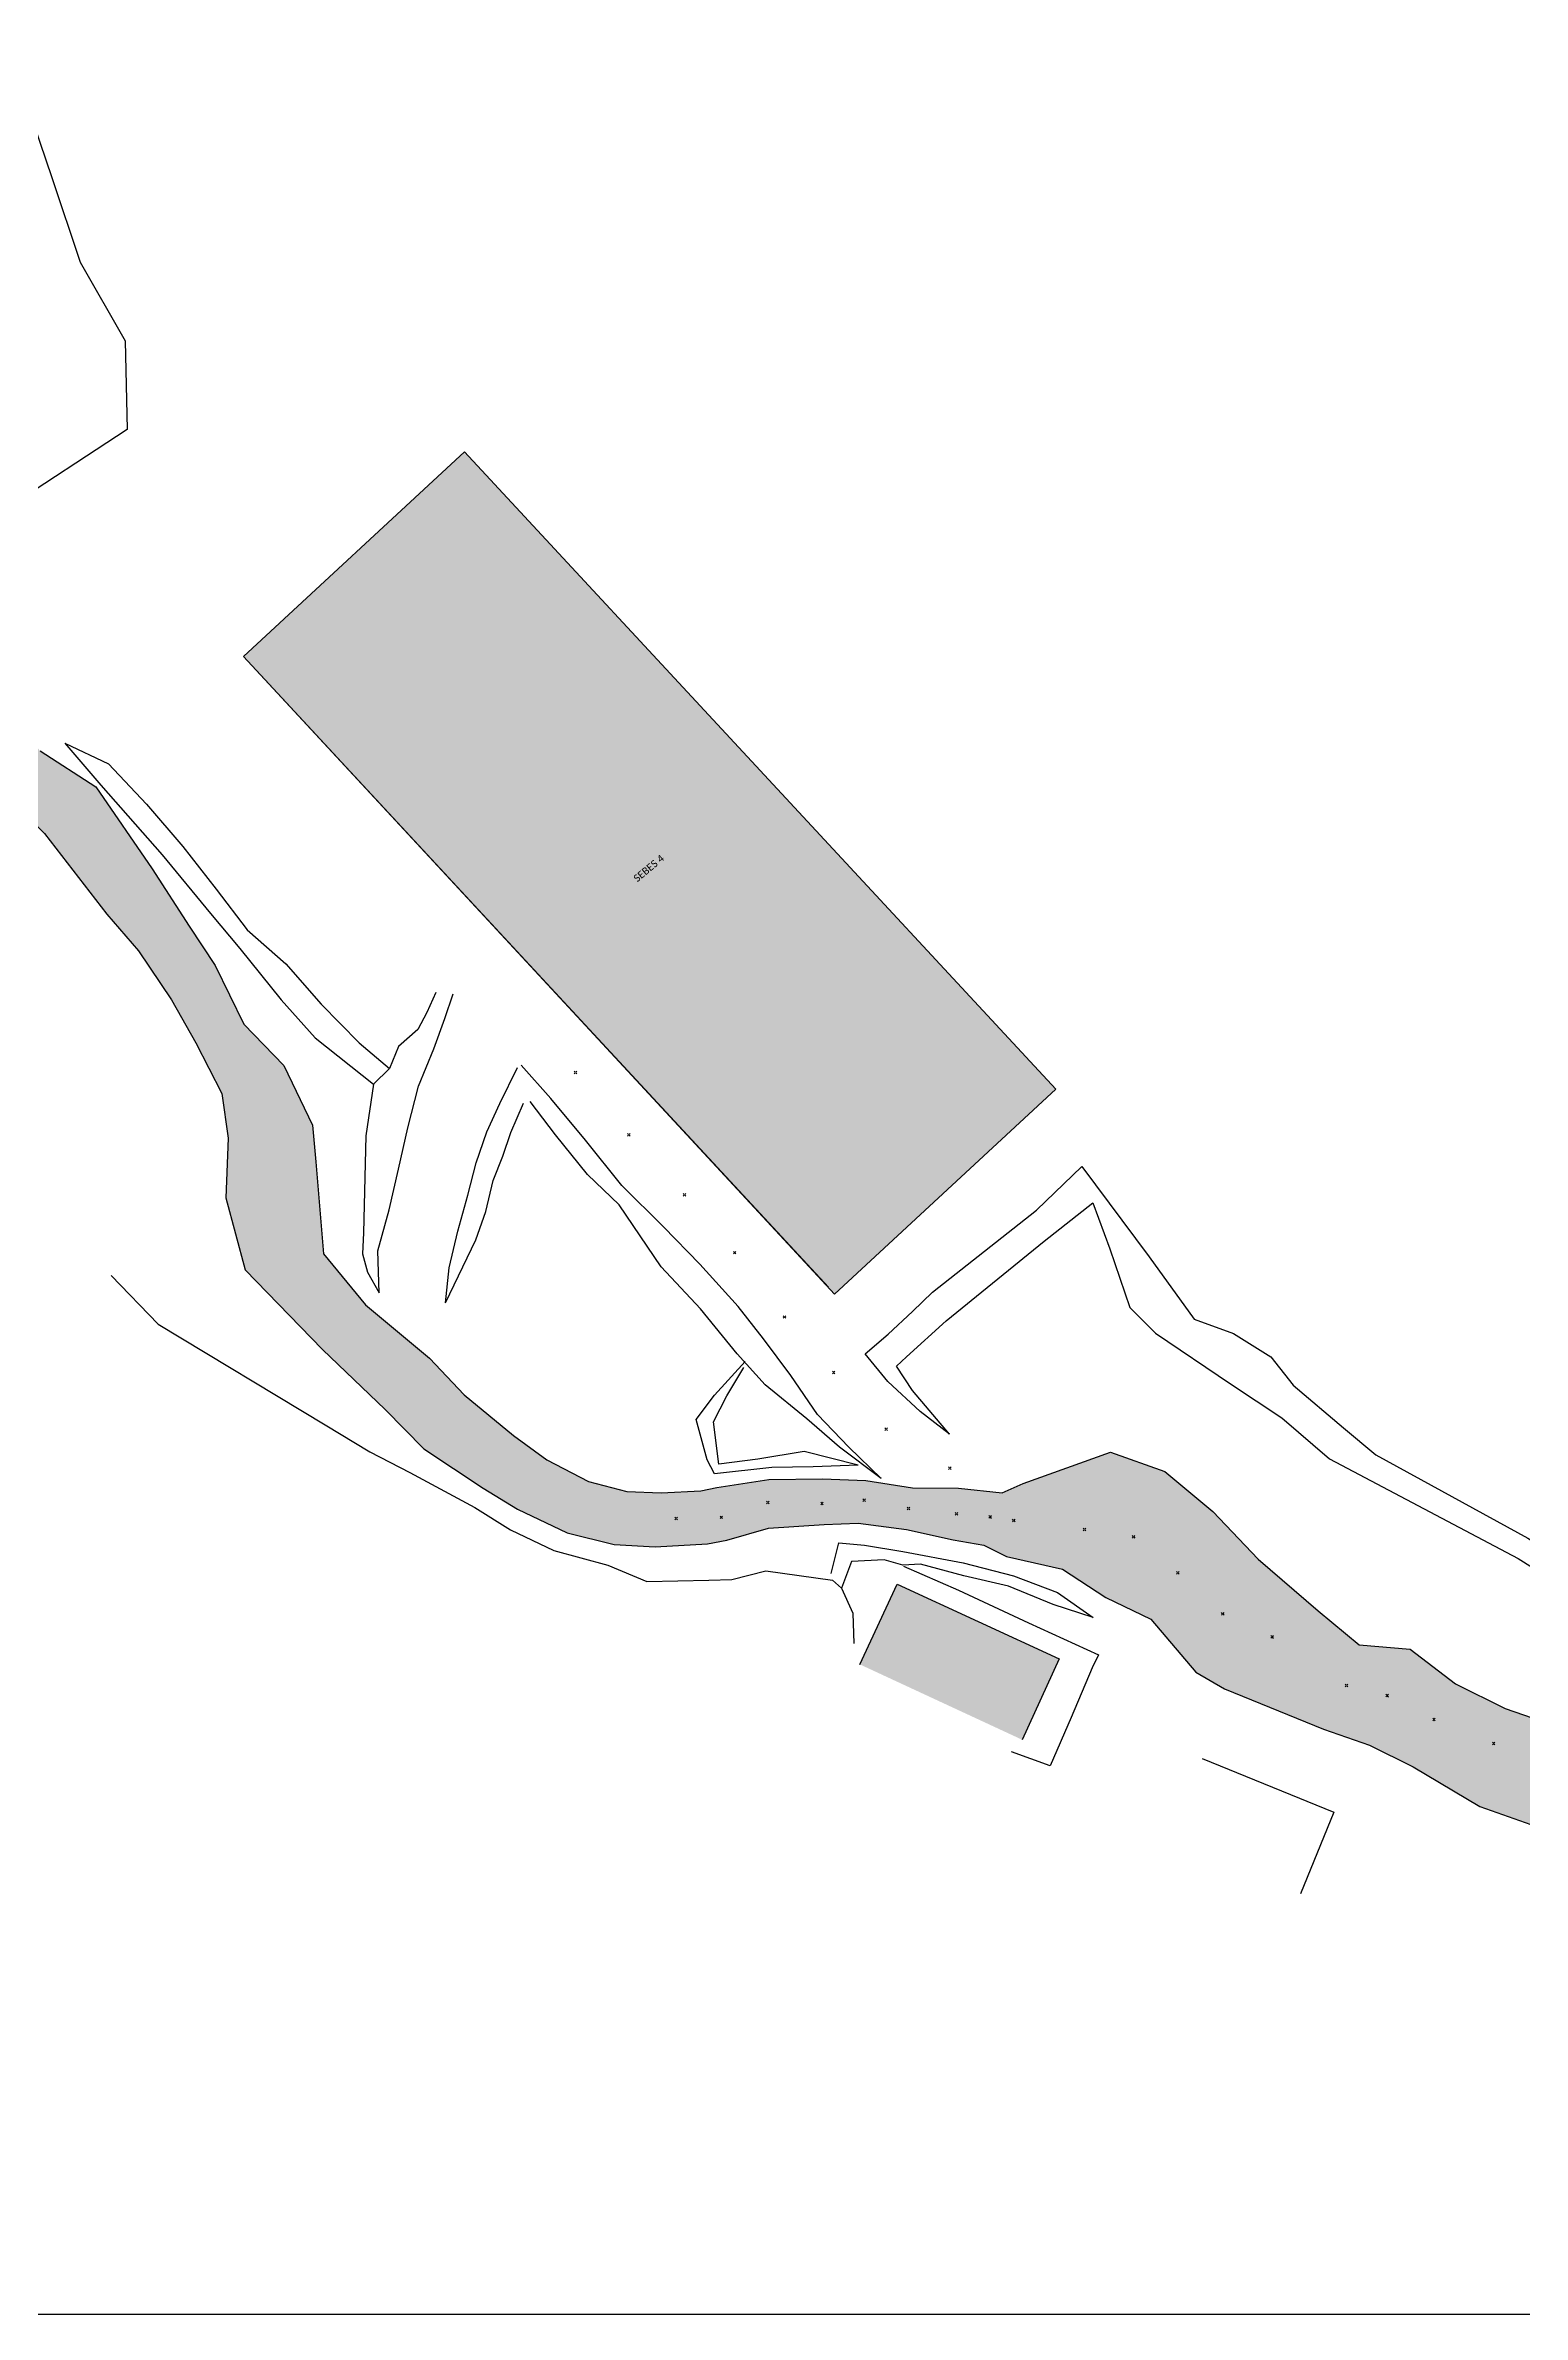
# Model space of a CAD drawing. Extents: x -427 to 62994, y 410 to 109394.
# Drawn here: x 62630.4 to 62732, y 108584.4 to 108740.5 of the extents above; entities that cross this region are included whole.
import ezdxf

# ---------------------------------------------------------------- set-up
doc = ezdxf.new("R2010")
doc.units = 0
doc.header["$MEASUREMENT"] = 0
for name, color, linetype in [('-GZ-Annexe', 7, 'Continuous'), ('-GZ-Bord route', 7, 'Continuous'), ('-GZ-Bâtiment', 7, 'Continuous'), ('-GZ-Divers', 201, 'Continuous'), ('-GZ-Mur', 30, 'Continuous'), ('-GZ-Point de niveau', 7, 'Continuous'), ('-GZ-Talus Bas', 56, 'Continuous'), ('-GZ-Talus Haut', 86, 'Continuous')]:
    doc.layers.add(name, color=color, linetype=linetype)
doc.layers.add('no_plot', color=5, linetype='Continuous', plot=False)
doc.styles.add('Legend', font='calibri.ttf')

# ---------------------------------------------------------------- blocks, each defined once
blk = doc.blocks.new('t010')
at = {"color": 0}
for p, q in [((-0.02, 0.02), (-0.09, 0.09)), ((0, 0), (0, 0)), ((0.02, 0.02), (0.09, 0.09)), ((-0.02, -0.02), (-0.09, -0.09)), ((0.02, -0.02), (0.09, -0.09))]:
    blk.add_line(p, q, dxfattribs=at)

msp = doc.modelspace()

# ---------------------------------------------------------------- hatches: boundary and pattern name
at = {"layer": '-GZ-Bord route', "transparency": 33554483}
h = msp.add_hatch(color=256, dxfattribs=at)
h.dxf.hatch_style = 1
h.paths.add_polyline_path([(62642.069, 108677.211), (62640.278, 108679.905), (62637.749, 108683.847), (62633.86, 108689.498), (62630.024, 108691.964), (62627.846, 108694.738), (62626.297, 108698.046), (62625.817, 108701.019), (62625.751, 108704.983), (62621.135, 108705.108), (62620.983, 108700.279), (62621.578, 108695.74), (62623.647, 108692.613), (62627.375, 108689.219), (62630.325, 108686.284), (62634.629, 108680.742), (62636.809, 108678.216), (62639.069, 108674.851), (62640.74, 108671.884), (62642.537, 108668.389), (62642.973, 108665.324), (62642.797, 108661.21), (62644.138, 108656.262), (62649.464, 108650.776), (62653.767, 108646.64), (62656.425, 108643.95), (62660.521, 108641.246), (62662.878, 108639.78), (62666.289, 108638.173), (62669.518, 108637.35), (62672.352, 108637.198), (62675.958, 108637.411), (62675.498, 108641.055), (62672.752, 108640.919), (62670.402, 108641.002), (62667.763, 108641.687), (62664.897, 108643.174), (62662.608, 108644.86), (62659.21, 108647.661), (62656.828, 108650.189), (62652.424, 108653.861), (62649.537, 108657.36), (62649.005, 108663.695), (62648.762, 108666.218), (62646.806, 108670.322), (62644.041, 108673.165)])
h = msp.add_hatch(color=256, dxfattribs=at)
h.dxf.hatch_style = 1
h.paths.add_polyline_path([(62675.498, 108641.055), (62676.585, 108641.277), (62680.171, 108641.834), (62683.854, 108641.875), (62686.839, 108641.767), (62690.046, 108641.248), (62693.214, 108641.242), (62696.232, 108640.914), (62697.67, 108641.547), (62703.688, 108643.703), (62707.413, 108642.378), (62710.709, 108639.623), (62713.846, 108636.351), (62717.96, 108632.788), (62720.791, 108630.458), (62724.288, 108630.167), (62727.407, 108627.779), (62730.845, 108626.075), (62735.206, 108624.559), (62740.348, 108622.982), (62743.914, 108621.632), (62748.324, 108621.084), (62751.658, 108620.151), (62756.748, 108619.462), (62760.531, 108618.834), (62765.262, 108618.285), (62768.977, 108617.141), (62772.851, 108616.387), (62776.305, 108615.425), (62780.322, 108614.673), (62783.76, 108614.502), (62788.195, 108614.855), (62792.179, 108614.921), (62796.726, 108615.754), (62800.477, 108616.072), (62805.391, 108617.015), (62809.047, 108617.237), (62812.913, 108617.641), (62816.704, 108617.797), (62820.739, 108617.474), (62824.09, 108617.365), (62827.465, 108617.322), (62827.13, 108613.627), (62824.121, 108614.02), (62820.183, 108614.593), (62816.456, 108614.653), (62812.677, 108614.49), (62809.116, 108613.911), (62805.334, 108613.261), (62801.22, 108612.363), (62796.598, 108611.664), (62792.552, 108610.941), (62787.744, 108610.698), (62783.814, 108610.746), (62779.586, 108611.414), (62775.736, 108611.912), (62771.773, 108612.696), (62768.327, 108613.373), (62764.081, 108614.204), (62760.13, 108614.667), (62755.451, 108615.409), (62751.461, 108616.282), (62747.064, 108616.845), (62742.886, 108616.847), (62737.191, 108616.516), (62732.59, 108618.084), (62729.086, 108619.32), (62724.507, 108622.049), (62721.489, 108623.561), (62718.344, 108624.652), (62711.529, 108627.434), (62709.553, 108628.571), (62706.454, 108632.227), (62703.368, 108633.702), (62700.382, 108635.661), (62696.528, 108636.538), (62694.97, 108637.312), (62692.846, 108637.674), (62689.653, 108638.388), (62686.312, 108638.827), (62683.972, 108638.743), (62680.138, 108638.476), (62677.274, 108637.648), (62675.958, 108637.411)])
at = {"layer": '-GZ-Bâtiment', "transparency": 33554534}
h = msp.add_hatch(color=256, dxfattribs=at)
h.dxf.hatch_style = 1
h.paths.add_polyline_path([(62659.233, 108712.556), (62699.916, 108668.69), (62684.688, 108654.589), (62644.025, 108698.471)])
h = msp.add_hatch(color=256, dxfattribs=at)
h.dxf.hatch_style = 1
h.paths.add_polyline_path([(62686.427, 108629.111), (62689.01, 108634.636), (62700.149, 108629.486), (62697.593, 108623.927)])

# ---------------------------------------------------------------- linework, layer by layer
at = {"layer": '-GZ-Annexe', "flags": 128}
msp.add_lwpolyline([(62686.427, 108629.111), (62689.01, 108634.636), (62700.149, 108629.486), (62697.593, 108623.927)], dxfattribs=at)
at = {"layer": '-GZ-Bord route', "flags": 128}
for points in [[(62628.746, 108737.579), (62630.845, 108731.428), (62632.797, 108725.61), (62635.885, 108720.199), (62636.029, 108714.097), (62627.566, 108708.542)], [(62620.983, 108700.279), (62621.578, 108695.74), (62623.647, 108692.613), (62627.375, 108689.219), (62630.325, 108686.284), (62634.629, 108680.742), (62636.809, 108678.216), (62639.069, 108674.851), (62640.74, 108671.884), (62642.537, 108668.389), (62642.973, 108665.324), (62642.797, 108661.21), (62644.138, 108656.262), (62649.464, 108650.776), (62653.767, 108646.64), (62656.425, 108643.95), (62660.521, 108641.246), (62662.878, 108639.78), (62666.289, 108638.173), (62669.518, 108637.35), (62672.352, 108637.198), (62675.958, 108637.411)], [(62630.024, 108691.964), (62633.86, 108689.498), (62637.749, 108683.847), (62640.278, 108679.905), (62642.069, 108677.211), (62644.041, 108673.165), (62646.806, 108670.322), (62648.762, 108666.218), (62649.005, 108663.695), (62649.537, 108657.36), (62652.424, 108653.861), (62656.828, 108650.189), (62659.21, 108647.661), (62662.608, 108644.86), (62664.897, 108643.174), (62667.763, 108641.687), (62670.402, 108641.002), (62672.752, 108640.919), (62675.498, 108641.055)], [(62675.498, 108641.055), (62676.585, 108641.277), (62680.171, 108641.834), (62683.854, 108641.875), (62686.839, 108641.767), (62690.046, 108641.248), (62693.214, 108641.242), (62696.232, 108640.914), (62697.67, 108641.547), (62703.688, 108643.703), (62707.413, 108642.378), (62710.709, 108639.623), (62713.846, 108636.351), (62717.96, 108632.788), (62720.791, 108630.458), (62724.288, 108630.167), (62727.407, 108627.779), (62730.845, 108626.075), (62735.206, 108624.559)], [(62675.958, 108637.411), (62677.274, 108637.648), (62680.138, 108638.476), (62683.972, 108638.743), (62686.312, 108638.827), (62689.653, 108638.388), (62692.846, 108637.674), (62694.97, 108637.312), (62696.528, 108636.538), (62700.382, 108635.661), (62703.368, 108633.702), (62706.454, 108632.227), (62709.553, 108628.571), (62711.529, 108627.434), (62718.344, 108624.652), (62721.489, 108623.561), (62724.507, 108622.049), (62729.086, 108619.32), (62732.59, 108618.084)]]:
    msp.add_lwpolyline(points, dxfattribs=at)
at = {"layer": '-GZ-Bâtiment', "flags": 128}
msp.add_lwpolyline([(62659.233, 108712.556), (62644.025, 108698.471), (62684.688, 108654.589), (62699.916, 108668.69)], close=True, dxfattribs=at)
msp.add_lwpolyline([(62644.331, 108698.135), (62684.264, 108655.059)], dxfattribs=at)
at = {"layer": '-GZ-Divers', "flags": 128}
msp.add_lwpolyline([(62709.996, 108622.631), (62719.035, 108618.934), (62716.742, 108613.329)], dxfattribs=at)
at = {"layer": '-GZ-Mur', "flags": 128}
msp.add_lwpolyline([(62689.433, 108635.879), (62693.214, 108634.206), (62698.031, 108631.965), (62702.848, 108629.756), (62702.418, 108628.868), (62700.982, 108625.459), (62699.537, 108622.117), (62696.857, 108623.087)], dxfattribs=at)
at = {"layer": '-GZ-Talus Bas', "flags": 128}
for points in [[(62631.732, 108692.508), (62634.202, 108689.604), (62638.433, 108684.829), (62641.742, 108680.777), (62643.78, 108678.373), (62646.617, 108674.848), (62648.95, 108672.231), (62652.975, 108669.047)], [(62657.249, 108675.344), (62656.638, 108673.967), (62656.022, 108672.799), (62654.696, 108671.626), (62654.078, 108670.126), (62652.975, 108669.047), (62652.438, 108665.488), (62652.282, 108658.804), (62652.21, 108657.356), (62652.554, 108656.104), (62653.351, 108654.673)], [(62657.917, 108653.995), (62660.005, 108658.327), (62660.704, 108660.279), (62661.195, 108662.406), (62661.87, 108664.081), (62662.415, 108665.709), (62663.286, 108667.718)], [(62687.899, 108641.903), (62685.033, 108644.046), (62682.795, 108645.999), (62679.929, 108648.352), (62677.999, 108650.473), (62675.471, 108653.566), (62672.758, 108656.468), (62669.871, 108660.743), (62667.692, 108662.814), (62665.493, 108665.56), (62663.741, 108667.85)], [(62692.6, 108644.943), (62690.048, 108647.947), (62688.951, 108649.627), (62689.634, 108650.279), (62692.364, 108652.742), (62699.109, 108658.227), (62702.461, 108660.867), (62703.627, 108657.715), (62705.019, 108653.673), (62706.783, 108651.904), (62711.929, 108648.422), (62715.461, 108646.077), (62718.744, 108643.265), (62731.732, 108636.403), (62741.518, 108630.256), (62745.724, 108627.425)], [(62686.323, 108642.808), (62683.211, 108642.704), (62680.365, 108642.661), (62676.421, 108642.231), (62675.928, 108643.186), (62675.16, 108645.966), (62676.432, 108647.628), (62678.553, 108649.946)], [(62684.449, 108635.365), (62684.99, 108637.481), (62686.763, 108637.317), (62689.387, 108636.881), (62693.54, 108636.102), (62697.002, 108635.204), (62700.029, 108634.059), (62702.476, 108632.334)]]:
    msp.add_lwpolyline(points, dxfattribs=at)
at = {"layer": '-GZ-Talus Haut', "flags": 128}
for points in [[(62631.732, 108692.508), (62634.726, 108691.087), (62637.358, 108688.294), (62639.859, 108685.383), (62642.143, 108682.461), (62644.276, 108679.665), (62646.944, 108677.321), (62649.36, 108674.54), (62651.986, 108671.886), (62654.078, 108670.126)], [(62653.351, 108654.673), (62653.259, 108657.571), (62654.058, 108660.382), (62654.681, 108663.179), (62655.328, 108666.043), (62656.069, 108668.894), (62657.109, 108671.479), (62657.866, 108673.546), (62658.445, 108675.243)], [(62657.917, 108653.995), (62658.178, 108656.403), (62658.765, 108658.913), (62659.456, 108661.406), (62660.042, 108663.615), (62660.757, 108665.766), (62661.65, 108667.704), (62662.87, 108670.174)], [(62687.899, 108641.903), (62685.685, 108644.064), (62683.515, 108646.316), (62681.674, 108648.979), (62679.813, 108651.522), (62678.063, 108653.727), (62675.417, 108656.659), (62672.922, 108659.222), (62670.047, 108662.057), (62667.56, 108665.175), (62665.175, 108668.058), (62663.132, 108670.345)], [(62692.6, 108644.943), (62690.583, 108646.509), (62688.351, 108648.574), (62686.794, 108650.474), (62688.389, 108651.836), (62690.051, 108653.393), (62691.43, 108654.712), (62698.578, 108660.359), (62701.71, 108663.373), (62706.336, 108657.164), (62709.445, 108652.873), (62712.153, 108651.873), (62714.702, 108650.266), (62716.257, 108648.329), (62719.712, 108645.382), (62721.927, 108643.525), (62732.384, 108637.795), (62744.191, 108630.517), (62749.346, 108629.427)], [(62634.927, 108655.871), (62638.157, 108652.527), (62649.651, 108645.604), (62652.724, 108643.74), (62655.468, 108642.309), (62659.931, 108639.896), (62662.394, 108638.367), (62665.385, 108636.953), (62669.101, 108635.933), (62671.769, 108634.824), (62676.049, 108634.904), (62677.617, 108634.953), (62679.966, 108635.55), (62684.554, 108634.912), (62685.176, 108634.348), (62685.95, 108632.642), (62686.027, 108630.547)], [(62686.323, 108642.808), (62682.606, 108643.77), (62679.407, 108643.233), (62676.723, 108642.897), (62676.36, 108645.789), (62677.276, 108647.6), (62678.461, 108649.542)], [(62702.476, 108632.334), (62699.725, 108633.224), (62696.662, 108634.489), (62693.584, 108635.194), (62690.605, 108636.008), (62689.396, 108635.948), (62688.11, 108636.31), (62685.869, 108636.2), (62685.176, 108634.348)]]:
    msp.add_lwpolyline(points, dxfattribs=at)
at = {"layer": 'no_plot', "color": 3}
msp.add_lwpolyline([(62007.333, 109394.275), (62994.444, 109394.275), (62994.444, 108584.364), (62007.333, 108584.364)], close=True, dxfattribs=at)

# ---------------------------------------------------------------- block references
at = {"layer": '-GZ-Point de niveau'}
for p in [(62666.867, 108669.833, 281.779), (62670.538, 108665.554, 281.627), (62674.364, 108661.414, 281.332), (62677.818, 108657.441, 281.197), (62681.249, 108653.013, 281.028), (62684.632, 108649.19, 280.472), (62688.238, 108645.295, 279.822), (62692.628, 108642.609, 279.474), (62680.103, 108640.253, 279.479), (62683.828, 108640.173, 279.414), (62686.737, 108640.405, 279.343), (62689.772, 108639.834, 279.328), (62693.077, 108639.465, 279.3), (62673.802, 108639.142, 279.544), (62676.902, 108639.229, 279.525), (62695.39, 108639.27, 279.32), (62697.031, 108639.001, 279.358), (62701.885, 108638.39, 279.409), (62705.253, 108637.896, 279.417), (62708.318, 108635.407, 279.413), (62711.409, 108632.579, 279.424), (62714.793, 108631.009, 279.386), (62719.921, 108627.653, 279.322), (62722.706, 108626.967, 279.327), (62725.937, 108625.315, 279.337), (62730.044, 108623.659, 279.306)]:
    msp.add_blockref('t010', p, dxfattribs=at)

# ---------------------------------------------------------------- texts
at = {"layer": '-GZ-Bâtiment', "insert": (62670.797, 108683.301), "char_height": 0.5, "width": 31.85768, "attachment_point": 1, "rotation": 39.6, "line_spacing_factor": 1.5, "style": 'Legend'}
msp.add_mtext('SEBES 4', dxfattribs=at)

doc.saveas('drawing.dxf')
